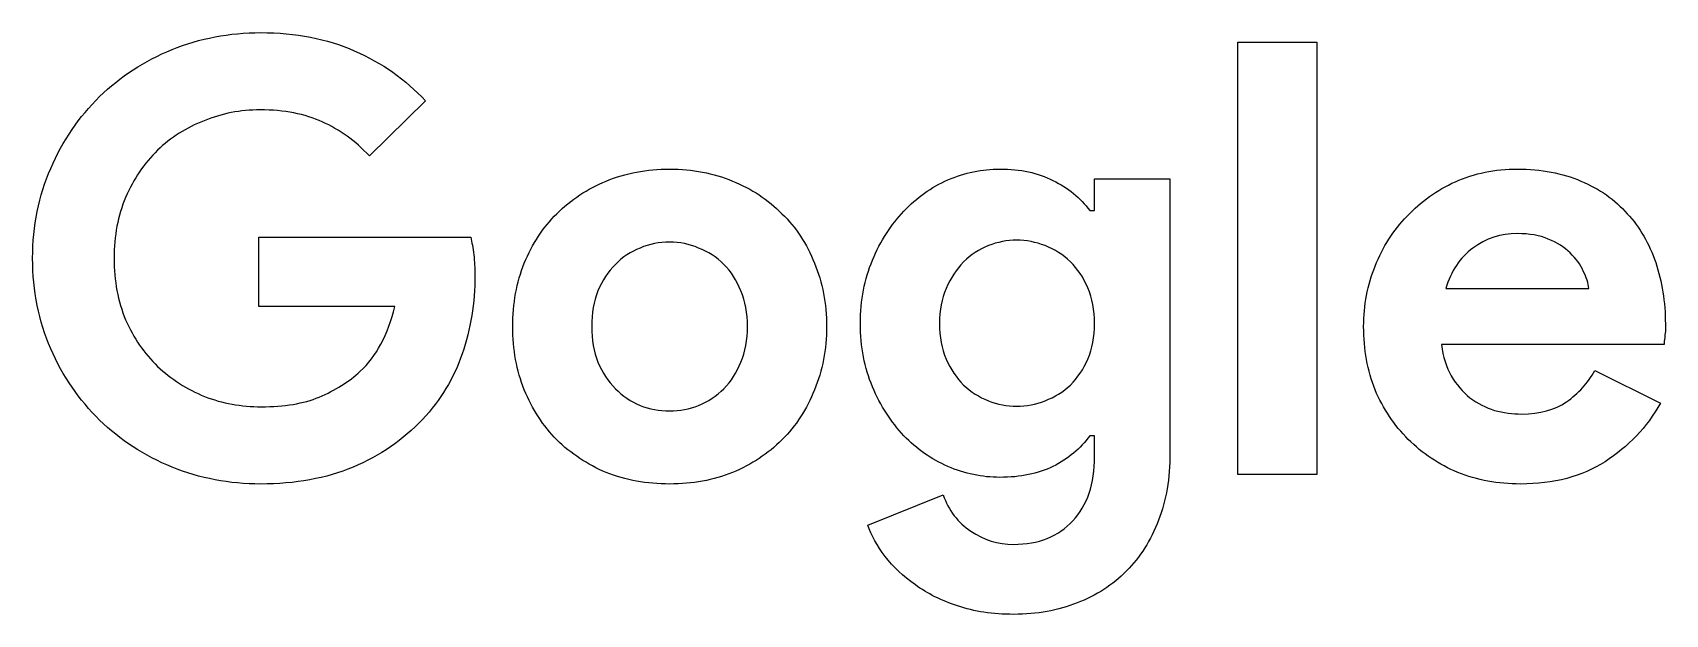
# Model space of a CAD drawing. Extents: x 67 to 262, y 708 to 777.
import ezdxf

# ---------------------------------------------------------------- set-up
doc = ezdxf.new("R2010")
doc.units = 0
doc.layers.add('Layer_1', color=7, linetype='CONTINUOUS')

msp = doc.modelspace()

# ---------------------------------------------------------------- linework, layer by layer
at = {"layer": 'Layer_1', "color": 7}
for points in [[(210.770836, 724.285718), (210.770836, 775.837715), (220.202836, 775.837715), (220.202836, 724.285718)], [(142.959214, 760.717715)], [(142.959214, 731.845718)], [(184.371593, 732.421718)], [(184.011593, 707.581718)]]:
    msp.add_lwpolyline(points, close=True, dxfattribs=at)
for points in [[(113.821713, 768.853715), (107.125713, 762.301715)], [(193.083593, 755.749718), (193.659593, 755.749718), (193.659593, 759.565715), (202.659593, 759.565715), (202.659593, 726.805718)], [(93.949716, 752.581718), (119.221713, 752.581718)], [(110.149713, 744.301718), (93.949716, 744.301718), (93.949716, 752.581718)], [(235.562462, 746.461718), (252.626462, 746.461718)], [(261.626462, 739.765718), (235.058462, 739.765718)], [(253.346462, 736.669718), (261.194462, 732.781718)], [(193.659593, 726.445718), (193.659593, 728.893718), (193.083593, 728.893718)], [(166.587593, 718.237718), (175.587593, 721.837718)]]:
    msp.add_lwpolyline(points, dxfattribs=at)
for points in [[(83.581716, 774.973715), (86.893716, 776.317715), (90.421716, 776.989715), (94.165716, 776.989715)], [(94.165716, 776.989715), (98.341716, 776.989715), (102.061715, 776.269715), (105.325713, 774.829715)], [(74.941716, 769.357715), (77.389716, 771.757715), (80.269716, 773.629715), (83.581716, 774.973715)], [(105.325713, 774.829715), (108.637713, 773.389715), (111.469713, 771.397715), (113.821713, 768.853715)], [(69.109716, 760.789715), (70.549716, 764.101715), (72.493716, 766.957715), (74.941716, 769.357715)], [(94.093716, 767.773715), (91.741716, 767.773715), (89.509716, 767.341715), (87.397716, 766.477715)], [(101.509716, 766.333715), (99.445716, 767.293715), (96.973716, 767.773715), (94.093716, 767.773715)], [(87.397716, 766.477715), (85.285716, 765.661715), (83.437716, 764.485715), (81.853716, 762.949715)], [(107.125713, 762.301715), (105.445713, 764.077715), (103.573714, 765.421715), (101.509716, 766.333715)], [(81.853716, 762.949715), (80.269716, 761.413715), (78.997716, 759.541715), (78.037716, 757.333715)], [(66.949716, 750.061718), (66.949716, 753.949718), (67.669716, 757.525717), (69.109716, 760.789715)], [(135.399214, 759.277715), (137.703214, 760.237715), (140.223214, 760.717715), (142.959214, 760.717715)], [(142.959214, 760.717715), (145.695214, 760.717715), (148.191214, 760.237715), (150.447214, 759.277715)], [(176.163593, 759.421715), (178.179593, 760.285715), (180.243593, 760.717715), (182.355593, 760.717715)], [(182.355593, 760.717715), (184.803593, 760.717715), (186.915593, 760.261715), (188.691593, 759.349715)], [(236.714462, 759.205715), (238.970462, 760.213715), (241.442462, 760.717715), (244.130462, 760.717715)], [(244.130462, 760.717715), (246.962462, 760.717715), (249.482462, 760.237715), (251.690462, 759.277715)], [(129.495214, 755.389718), (131.175214, 757.069716), (133.143214, 758.365715), (135.399214, 759.277715)], [(150.447214, 759.277715), (152.751214, 758.365715), (154.719214, 757.069716), (156.351214, 755.389718)], [(170.907593, 755.677718), (172.443593, 757.309716), (174.195593, 758.557715), (176.163593, 759.421715)], [(188.691593, 759.349715), (190.515593, 758.485715), (191.979593, 757.285716), (193.083593, 755.749718)], [(230.954462, 755.101718), (232.586462, 756.829716), (234.506462, 758.197715), (236.714462, 759.205715)], [(251.690462, 759.277715), (253.898462, 758.365715), (255.746462, 757.069716), (257.234462, 755.389718)], [(78.037716, 757.333715), (77.125716, 755.173717), (76.669716, 752.749718), (76.669716, 750.061718)], [(125.607214, 749.485718), (126.567214, 751.789718), (127.863214, 753.757718), (129.495214, 755.389718)], [(156.351214, 755.389718), (158.031214, 753.757718), (159.327214, 751.789718), (160.239214, 749.485718)], [(167.163593, 749.845718), (168.123593, 752.149718), (169.371593, 754.093718), (170.907593, 755.677718)], [(227.138462, 749.125718), (228.050462, 751.429718), (229.322462, 753.421718), (230.954462, 755.101718)], [(257.234462, 755.389718), (258.722462, 753.757718), (259.850462, 751.813718), (260.618462, 749.557718)], [(119.221713, 752.581718), (119.365713, 752.005718), (119.485713, 751.309718), (119.581713, 750.493718)], [(184.371593, 752.221718), (183.219593, 752.221718), (182.091593, 752.005718), (180.987593, 751.573718)], [(187.755593, 751.573718), (186.651593, 752.005718), (185.523593, 752.221718), (184.371593, 752.221718)], [(244.130462, 753.013718), (242.114462, 753.013718), (240.338462, 752.437718), (238.802462, 751.285718)], [(247.802462, 752.365718), (246.794462, 752.797718), (245.570462, 753.013718), (244.130462, 753.013718)], [(250.394462, 750.709718), (249.722462, 751.381718), (248.858462, 751.933718), (247.802462, 752.365718)], [(69.109716, 739.261718), (67.669716, 742.573718), (66.949716, 746.173718), (66.949716, 750.061718)], [(76.669716, 750.061718), (76.669716, 747.373718), (77.125716, 744.925718), (78.037716, 742.717718)], [(119.581713, 750.493718), (119.677713, 749.677718), (119.725713, 748.861718), (119.725713, 748.045718)], [(139.431214, 751.285718), (138.327214, 750.853718), (137.343214, 750.205718), (136.479214, 749.341718)], [(142.959214, 752.005718), (141.711214, 752.005718), (140.535214, 751.765718), (139.431214, 751.285718)], [(146.415214, 751.285718), (145.311214, 751.765718), (144.159214, 752.005718), (142.959214, 752.005718)], [(149.439214, 749.341718), (148.575214, 750.205718), (147.567214, 750.853718), (146.415214, 751.285718)], [(180.987593, 751.573718), (179.883593, 751.141718), (178.899593, 750.493718), (178.035593, 749.629718)], [(190.779593, 749.629718), (189.915593, 750.493718), (188.907593, 751.141718), (187.755593, 751.573718)], [(238.802462, 751.285718), (237.266462, 750.133718), (236.186462, 748.525718), (235.562462, 746.461718)], [(251.978462, 748.549718), (251.642462, 749.317718), (251.114462, 750.037718), (250.394462, 750.709718)], [(124.239214, 741.925718), (124.239214, 744.661718), (124.695214, 747.181718), (125.607214, 749.485718)], [(136.479214, 749.341718), (135.615214, 748.477718), (134.919214, 747.421718), (134.391214, 746.173718)], [(151.455214, 746.173718), (150.975214, 747.421718), (150.303214, 748.477718), (149.439214, 749.341718)], [(160.239214, 749.485718), (161.199214, 747.181718), (161.679214, 744.661718), (161.679214, 741.925718)], [(165.723593, 742.285718), (165.723593, 745.069718), (166.203593, 747.589718), (167.163593, 749.845718)], [(178.035593, 749.629718), (177.171593, 748.765718), (176.475593, 747.709718), (175.947593, 746.461718)], [(192.867593, 746.533718), (192.339593, 747.781718), (191.643593, 748.813718), (190.779593, 749.629718)], [(225.770462, 741.925718), (225.770462, 744.469718), (226.226462, 746.869718), (227.138462, 749.125718)], [(252.626462, 746.461718), (252.578462, 747.085718), (252.362462, 747.781718), (251.978462, 748.549718)], [(260.618462, 749.557718), (261.386462, 747.301718), (261.770462, 744.853718), (261.770462, 742.213718)], [(119.725713, 748.045718), (119.725713, 744.733718), (119.221713, 741.613718), (118.213713, 738.685718)], [(134.391214, 746.173718), (133.911214, 744.925718), (133.671214, 743.509718), (133.671214, 741.925718)], [(152.247214, 741.925718), (152.247214, 743.509718), (151.983214, 744.925718), (151.455214, 746.173718)], [(175.947593, 746.461718), (175.419593, 745.261718), (175.155593, 743.869718), (175.155593, 742.285718)], [(193.659593, 742.285718), (193.659593, 743.869718), (193.395593, 745.285718), (192.867593, 746.533718)], [(108.493713, 739.837718), (109.213713, 741.181718), (109.765713, 742.669718), (110.149713, 744.301718)], [(78.037716, 742.717718), (78.997716, 740.557718), (80.269716, 738.709718), (81.853716, 737.173718)], [(167.163593, 734.725718), (166.203593, 736.981718), (165.723593, 739.501718), (165.723593, 742.285718)], [(175.155593, 742.285718), (175.155593, 740.701718), (175.419593, 739.285718), (175.947593, 738.037718)], [(192.867593, 738.037718), (193.395593, 739.285718), (193.659593, 740.701718), (193.659593, 742.285718)], [(125.607214, 734.365718), (124.695214, 736.669718), (124.239214, 739.189718), (124.239214, 741.925718)], [(133.671214, 741.925718), (133.671214, 740.341718), (133.911214, 738.925718), (134.391214, 737.677718)], [(151.455214, 737.677718), (151.983214, 738.925718), (152.247214, 740.341718), (152.247214, 741.925718)], [(161.679214, 741.925718), (161.679214, 739.189718), (161.199214, 736.669718), (160.239214, 734.365718)], [(227.138462, 734.365718), (226.226462, 736.669718), (225.770462, 739.189718), (225.770462, 741.925718)], [(261.698462, 740.557718), (261.650462, 740.317718), (261.626462, 740.053718), (261.626462, 739.765718)], [(261.770462, 741.349718), (261.722462, 741.061718), (261.698462, 740.797718), (261.698462, 740.557718)], [(261.770462, 742.213718), (261.770462, 741.877718), (261.770462, 741.589718), (261.770462, 741.349718)], [(74.941716, 730.765718), (72.493716, 733.165718), (70.549716, 735.997718), (69.109716, 739.261718)], [(106.045713, 736.597718), (107.005713, 737.461718), (107.821713, 738.541718), (108.493713, 739.837718)], [(118.213713, 738.685718), (117.205713, 735.757718), (115.621713, 733.141718), (113.461713, 730.837718)], [(235.058462, 739.765718), (235.250462, 738.325718), (235.634462, 737.077718), (236.210462, 736.021718)], [(81.853716, 737.173718), (83.485716, 735.637718), (85.357716, 734.437718), (87.469716, 733.573718)], [(101.149716, 733.501718), (103.069714, 734.317718), (104.701713, 735.349718), (106.045713, 736.597718)], [(134.391214, 737.677718), (134.919214, 736.429718), (135.615214, 735.373718), (136.479214, 734.509718)], [(149.439214, 734.509718), (150.303214, 735.373718), (150.975214, 736.429718), (151.455214, 737.677718)], [(175.947593, 738.037718), (176.475593, 736.837718), (177.171593, 735.805718), (178.035593, 734.941718)], [(190.779593, 734.941718), (191.643593, 735.805718), (192.339593, 736.837718), (192.867593, 738.037718)], [(249.962462, 732.925718), (251.402462, 733.933718), (252.530462, 735.181718), (253.346462, 736.669718)], [(136.479214, 734.509718), (137.343214, 733.645718), (138.327214, 732.973718), (139.431214, 732.493718)], [(146.415214, 732.493718), (147.567214, 732.973718), (148.575214, 733.645718), (149.439214, 734.509718)], [(170.907593, 728.893718), (169.371593, 730.525718), (168.123593, 732.469718), (167.163593, 734.725718)], [(178.035593, 734.941718), (178.899593, 734.125718), (179.883593, 733.501718), (180.987593, 733.069718)], [(187.755593, 733.069718), (188.907593, 733.501718), (189.915593, 734.125718), (190.779593, 734.941718)], [(236.210462, 736.021718), (236.834462, 735.013718), (237.578462, 734.149718), (238.442462, 733.429718)], [(87.469716, 733.573718), (89.581716, 732.757718), (91.837716, 732.349718), (94.237716, 732.349718)], [(94.237716, 732.349718), (96.973716, 732.349718), (99.277716, 732.733718), (101.149716, 733.501718)], [(129.495214, 728.389718), (127.863214, 730.069718), (126.567214, 732.061718), (125.607214, 734.365718)], [(160.239214, 734.365718), (159.327214, 732.061718), (158.031214, 730.069718), (156.351214, 728.389718)], [(180.987593, 733.069718), (182.091593, 732.637718), (183.219593, 732.421718), (184.371593, 732.421718)], [(184.371593, 732.421718), (185.523593, 732.421718), (186.651593, 732.637718), (187.755593, 733.069718)], [(231.098462, 728.461718), (229.418462, 730.141718), (228.098462, 732.109718), (227.138462, 734.365718)], [(238.442462, 733.429718), (239.354462, 732.757718), (240.338462, 732.253718), (241.394462, 731.917718)], [(244.634462, 731.485718), (246.794462, 731.485718), (248.570462, 731.965718), (249.962462, 732.925718)], [(261.194462, 732.781718), (259.562462, 729.901718), (257.354462, 727.573718), (254.570462, 725.797718)], [(83.581716, 725.149718), (80.269716, 726.493718), (77.389716, 728.365718), (74.941716, 730.765718)], [(113.461713, 730.837718), (111.157713, 728.389718), (108.397713, 726.493718), (105.181713, 725.149718)], [(139.431214, 732.493718), (140.535214, 732.061718), (141.711214, 731.845718), (142.959214, 731.845718)], [(142.959214, 731.845718), (144.159214, 731.845718), (145.311214, 732.061718), (146.415214, 732.493718)], [(241.394462, 731.917718), (242.450462, 731.629718), (243.530462, 731.485718), (244.634462, 731.485718)], [(176.163593, 725.221718), (174.195593, 726.085718), (172.443593, 727.309718), (170.907593, 728.893718)], [(193.083593, 728.893718), (191.979593, 727.357718), (190.515593, 726.133718), (188.691593, 725.221718)], [(135.399214, 724.501718), (133.143214, 725.461718), (131.175214, 726.757718), (129.495214, 728.389718)], [(156.351214, 728.389718), (154.719214, 726.757718), (152.751214, 725.461718), (150.447214, 724.501718)], [(202.659593, 726.805718), (202.659593, 723.829718), (202.203593, 721.165718), (201.291593, 718.813718)], [(237.002462, 724.501718), (234.746462, 725.461718), (232.778462, 726.781718), (231.098462, 728.461718)], [(94.165716, 723.133718), (90.421716, 723.133718), (86.893716, 723.805718), (83.581716, 725.149718)], [(105.181713, 725.149718), (101.965715, 723.805718), (98.293716, 723.133718), (94.165716, 723.133718)], [(182.355593, 723.925718), (180.243593, 723.925718), (178.179593, 724.357718), (176.163593, 725.221718)], [(188.691593, 725.221718), (186.915593, 724.357718), (184.803593, 723.925718), (182.355593, 723.925718)], [(191.067593, 718.741718), (192.795593, 720.565718), (193.659593, 723.133718), (193.659593, 726.445718)], [(254.570462, 725.797718), (251.834462, 724.021718), (248.474462, 723.133718), (244.490462, 723.133718)], [(142.959214, 723.133718), (140.223214, 723.133718), (137.703214, 723.589718), (135.399214, 724.501718)], [(150.447214, 724.501718), (148.191214, 723.589718), (145.695214, 723.133718), (142.959214, 723.133718)], [(244.490462, 723.133718), (241.802462, 723.133718), (239.306462, 723.589718), (237.002462, 724.501718)], [(175.587593, 721.837718), (176.259593, 719.965718), (177.363593, 718.525718), (178.899593, 717.517718)], [(168.675593, 714.493718), (167.715593, 715.741718), (167.019593, 716.989718), (166.587593, 718.237718)], [(178.899593, 717.517718), (180.435593, 716.461718), (182.139593, 715.933718), (184.011593, 715.933718)], [(184.011593, 715.933718), (186.987593, 715.933718), (189.339593, 716.869718), (191.067593, 718.741718)], [(201.291593, 718.813718), (200.379593, 716.413718), (199.107593, 714.397718), (197.475593, 712.765718)], [(172.275593, 711.109718), (170.835593, 712.117718), (169.635593, 713.245718), (168.675593, 714.493718)], [(177.315593, 708.589718), (175.395593, 709.213718), (173.715593, 710.053718), (172.275593, 711.109718)], [(197.475593, 712.765718), (195.843593, 711.085718), (193.875593, 709.813718), (191.571593, 708.949718)], [(184.011593, 707.581718), (181.515593, 707.581718), (179.283593, 707.917718), (177.315593, 708.589718)], [(191.571593, 708.949718), (189.315593, 708.037718), (186.795593, 707.581718), (184.011593, 707.581718)]]:
    msp.add_open_spline(points, degree=3, dxfattribs=at)

doc.saveas('drawing.dxf')
